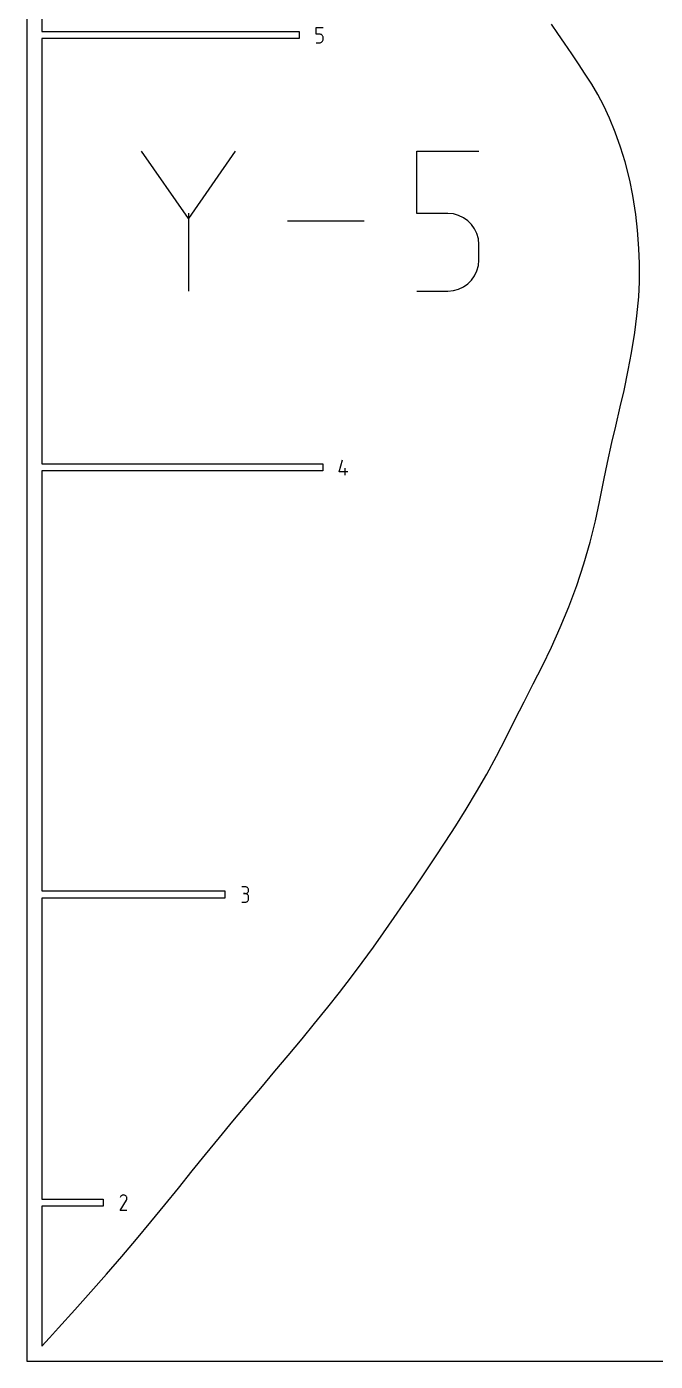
# Model space of a CAD drawing. Extents: x 0 to 51.8, y 0 to 12.2.
# Drawn here: x 26.84 to 29.41, y 0.16 to 5.64 of the extents above; entities that cross this region are included whole.
import ezdxf

# ---------------------------------------------------------------- set-up
doc = ezdxf.new("R2010")
doc.units = 0
doc.header["$MEASUREMENT"] = 0
for name, color, linetype in [('annotation', 7, 'Continuous'), ('boundary', 7, 'Continuous'), ('frame', 7, 'Continuous')]:
    doc.layers.add(name, color=color, linetype=linetype)

msp = doc.modelspace()

# ---------------------------------------------------------------- linework, layer by layer
at = {"layer": 'annotation', "color": 1}
for p, q in [((28.0228, 5.6044), (28.0228, 5.6324)), ((28.0228, 5.6324), (28.0508, 5.6324)), ((28.0368, 5.6044), (28.0228, 5.6044)), ((28.0393, 5.6041), (28.0368, 5.6044)), ((28.0417, 5.6035), (28.0393, 5.6041)), ((28.0438, 5.6025), (28.0417, 5.6035)), ((28.0458, 5.6011), (28.0438, 5.6025)), ((28.0475, 5.5994), (28.0458, 5.6011)), ((28.0489, 5.5975), (28.0475, 5.5994)), ((28.0499, 5.5953), (28.0489, 5.5975)), ((28.0506, 5.5929), (28.0499, 5.5953)), ((28.0499, 5.5785), (28.0506, 5.5809)), ((28.0508, 5.5904), (28.0506, 5.5929)), ((28.0506, 5.5809), (28.0508, 5.5834)), ((28.0508, 5.5834), (28.0508, 5.5904)), ((28.0508, 5.5904), (28.0508, 5.5904)), ((28.0228, 5.5694), (28.0368, 5.5694)), ((28.0368, 5.5694), (28.0393, 5.5696)), ((28.0368, 5.5694), (28.0368, 5.5694)), ((28.0393, 5.5696), (28.0417, 5.5703)), ((28.0417, 5.5703), (28.0438, 5.5713)), ((28.0438, 5.5713), (28.0458, 5.5727)), ((28.0458, 5.5727), (28.0475, 5.5744)), ((28.0475, 5.5744), (28.0489, 5.5763)), ((28.0489, 5.5763), (28.0499, 5.5785)), ((27.4983, 4.8483), (27.3067, 5.1254)), ((27.6899, 5.1254), (27.4983, 4.8483)), ((28.4348, 4.8696), (28.4348, 5.1253)), ((28.4348, 5.1253), (28.6899, 5.1253)), ((27.4983, 4.8706), (27.4983, 4.5509)), ((28.5623, 4.8696), (28.4348, 4.8696)), ((28.5852, 4.8675), (28.5623, 4.8696)), ((28.2194, 4.8381), (27.9053, 4.8381)), ((28.6068, 4.8616), (28.5852, 4.8675)), ((28.6267, 4.8522), (28.6068, 4.8616)), ((28.6445, 4.8396), (28.6267, 4.8522)), ((28.6599, 4.8243), (28.6445, 4.8396)), ((28.6724, 4.8065), (28.6599, 4.8243)), ((28.6819, 4.7867), (28.6724, 4.8065)), ((28.6878, 4.7651), (28.6819, 4.7867)), ((28.6899, 4.7422), (28.6878, 4.7651)), ((28.6899, 4.6786), (28.6899, 4.7422)), ((28.6899, 4.7422), (28.6899, 4.7422)), ((28.6819, 4.6341), (28.6878, 4.6557)), ((28.6878, 4.6557), (28.6899, 4.6786)), ((28.6445, 4.581), (28.6598, 4.5964)), ((28.6598, 4.5964), (28.6724, 4.6142)), ((28.6724, 4.6142), (28.6819, 4.6341)), ((28.4348, 4.5509), (28.5623, 4.5509)), ((28.5623, 4.5509), (28.5852, 4.553)), ((28.5623, 4.5509), (28.5623, 4.5509)), ((28.5852, 4.553), (28.6068, 4.5589)), ((28.6068, 4.5589), (28.6267, 4.5684)), ((28.6267, 4.5684), (28.6445, 4.581)), ((28.1168, 3.8109), (28.1308, 3.8599)), ((28.1518, 3.8109), (28.1168, 3.8109)), ((28.1413, 3.7969), (28.1413, 3.8249)), ((27.7316, 2.109), (27.7176, 2.109)), ((27.7316, 2.081), (27.7246, 2.081)), ((27.7246, 2.081), (27.7316, 2.081)), ((27.7341, 2.1087), (27.7316, 2.109)), ((27.7316, 2.081), (27.7341, 2.0812)), ((27.7341, 2.0807), (27.7316, 2.081)), ((27.7316, 2.081), (27.7316, 2.081)), ((27.7365, 2.1081), (27.7341, 2.1087)), ((27.7341, 2.0812), (27.7365, 2.0818)), ((27.7365, 2.0801), (27.7341, 2.0807)), ((27.7387, 2.107), (27.7365, 2.1081)), ((27.7365, 2.0818), (27.7387, 2.0829)), ((27.7387, 2.079), (27.7365, 2.0801)), ((27.7406, 2.1057), (27.7387, 2.107)), ((27.7387, 2.0829), (27.7406, 2.0843)), ((27.7423, 2.104), (27.7406, 2.1057)), ((27.7406, 2.0843), (27.7423, 2.0859)), ((27.7437, 2.102), (27.7423, 2.104)), ((27.7423, 2.0859), (27.7437, 2.0879)), ((27.7447, 2.0998), (27.7437, 2.102)), ((27.7437, 2.0879), (27.7447, 2.0901)), ((27.7454, 2.0975), (27.7447, 2.0998)), ((27.7447, 2.0901), (27.7454, 2.0925)), ((27.7456, 2.095), (27.7454, 2.0975)), ((27.7454, 2.0925), (27.7456, 2.095)), ((27.7456, 2.095), (27.7456, 2.095)), ((27.7176, 2.046), (27.7316, 2.046)), ((27.7316, 2.046), (27.7341, 2.0462)), ((27.7316, 2.046), (27.7316, 2.046)), ((27.7341, 2.0462), (27.7365, 2.0469)), ((27.7365, 2.0469), (27.7387, 2.0479)), ((27.7406, 2.0777), (27.7387, 2.079)), ((27.7387, 2.0479), (27.7406, 2.0493)), ((27.7423, 2.076), (27.7406, 2.0777)), ((27.7406, 2.0493), (27.7423, 2.051)), ((27.7437, 2.074), (27.7423, 2.076)), ((27.7423, 2.051), (27.7437, 2.0529)), ((27.7447, 2.0718), (27.7437, 2.074)), ((27.7437, 2.0529), (27.7447, 2.0551)), ((27.7454, 2.0695), (27.7447, 2.0718)), ((27.7447, 2.0551), (27.7454, 2.0575)), ((27.7456, 2.067), (27.7454, 2.0695)), ((27.7454, 2.0575), (27.7456, 2.06)), ((27.7456, 2.06), (27.7456, 2.067)), ((27.7456, 2.067), (27.7456, 2.067)), ((27.2182, 0.7826), (27.2441, 0.8243)), ((27.2201, 0.8386), (27.2183, 0.8351)), ((27.2216, 0.8407), (27.2201, 0.8386)), ((27.2233, 0.8424), (27.2216, 0.8407)), ((27.2253, 0.8438), (27.2233, 0.8424)), ((27.2275, 0.8448), (27.2253, 0.8438)), ((27.2298, 0.8454), (27.2275, 0.8448)), ((27.2322, 0.8456), (27.2298, 0.8454)), ((27.2346, 0.8455), (27.2322, 0.8456)), ((27.237, 0.8448), (27.2346, 0.8455)), ((27.2393, 0.8438), (27.237, 0.8448)), ((27.2413, 0.8423), (27.2393, 0.8438)), ((27.2393, 0.8438), (27.2393, 0.8438)), ((27.243, 0.8406), (27.2413, 0.8423)), ((27.2444, 0.8386), (27.243, 0.8406)), ((27.2441, 0.8243), (27.2441, 0.8243)), ((27.2441, 0.8243), (27.2441, 0.8243)), ((27.2441, 0.8243), (27.2442, 0.8243)), ((27.2442, 0.8244), (27.2443, 0.8245)), ((27.2442, 0.8243), (27.2442, 0.8244)), ((27.2442, 0.8244), (27.2442, 0.8244)), ((27.2442, 0.8244), (27.2442, 0.8244)), ((27.2443, 0.8245), (27.2443, 0.8246)), ((27.2443, 0.8246), (27.2444, 0.8246)), ((27.2443, 0.8245), (27.2443, 0.8245)), ((27.2454, 0.8364), (27.2444, 0.8386)), ((27.2444, 0.8246), (27.2454, 0.8269)), ((27.2444, 0.8246), (27.2444, 0.8246)), ((27.246, 0.8341), (27.2454, 0.8364)), ((27.2454, 0.8269), (27.246, 0.8293)), ((27.2462, 0.8317), (27.246, 0.8341)), ((27.246, 0.8293), (27.2462, 0.8317)), ((27.2462, 0.7826), (27.2182, 0.7826))]:
    msp.add_line(p, q, dxfattribs=at)
at = {"layer": 'boundary', "color": 5}
for p, q in [((26.8978, 6.5453), (26.8978, 5.6156)), ((29.0137, 5.6075), (28.9876, 5.6457)), ((26.8978, 5.6156), (27.953, 5.6156)), ((27.953, 5.5862), (26.8978, 5.5862)), ((26.8978, 5.5862), (26.8978, 3.8431)), ((27.953, 5.6156), (27.953, 5.5862)), ((29.041, 5.5678), (29.0137, 5.6075)), ((29.0708, 5.5244), (29.041, 5.5678)), ((29.0988, 5.4829), (29.0708, 5.5244)), ((29.1263, 5.4412), (29.0988, 5.4829)), ((29.1526, 5.3997), (29.1263, 5.4412)), ((29.1779, 5.3566), (29.1526, 5.3997)), ((29.2024, 5.3105), (29.1779, 5.3566)), ((29.2262, 5.2596), (29.2024, 5.3105)), ((29.2495, 5.2026), (29.2262, 5.2596)), ((29.2714, 5.1406), (29.2495, 5.2026)), ((29.2899, 5.0807), (29.2714, 5.1406)), ((29.3086, 5.0063), (29.2899, 5.0807)), ((29.3215, 4.9427), (29.3086, 5.0063)), ((29.3331, 4.8656), (29.3215, 4.9427)), ((29.3403, 4.8015), (29.3331, 4.8656)), ((29.3458, 4.7254), (29.3403, 4.8015)), ((29.3483, 4.6638), (29.3458, 4.7254)), ((29.348, 4.5897), (29.3483, 4.6638)), ((29.3453, 4.5275), (29.348, 4.5897)), ((29.3382, 4.4495), (29.3453, 4.5275)), ((29.3295, 4.3817), (29.3382, 4.4495)), ((29.3158, 4.2975), (29.3295, 4.3817)), ((29.3026, 4.2271), (29.3158, 4.2975)), ((29.2851, 4.1438), (29.3026, 4.2271)), ((29.2698, 4.0764), (29.2851, 4.1438)), ((29.251, 3.9971), (29.2698, 4.0764)), ((29.2353, 3.93), (29.251, 3.9971)), ((29.2172, 3.8482), (29.2353, 3.93)), ((26.8978, 3.8431), (28.0505, 3.8431)), ((28.0505, 3.8431), (28.0505, 3.8137)), ((29.2027, 3.7759), (29.2172, 3.8482)), ((28.0505, 3.8137), (26.8978, 3.8137)), ((26.8978, 3.8137), (26.8978, 2.0922)), ((29.1849, 3.6874), (29.2027, 3.7759)), ((29.1682, 3.6095), (29.1849, 3.6874)), ((29.1469, 3.5225), (29.1682, 3.6095)), ((29.121, 3.4334), (29.1469, 3.5225)), ((29.0913, 3.3441), (29.121, 3.4334)), ((29.0587, 3.2562), (29.0913, 3.3441)), ((29.0239, 3.1715), (29.0587, 3.2562)), ((28.9878, 3.0917), (29.0239, 3.1715)), ((28.9507, 3.0155), (28.9878, 3.0917)), ((28.9131, 2.9413), (28.9507, 3.0155)), ((28.8754, 2.8677), (28.9131, 2.9413)), ((28.838, 2.7933), (28.8754, 2.8677)), ((28.8004, 2.7185), (28.838, 2.7933)), ((28.7619, 2.6441), (28.8004, 2.7185)), ((28.7222, 2.5705), (28.7619, 2.6441)), ((28.6807, 2.4983), (28.7222, 2.5705)), ((28.6379, 2.4278), (28.6807, 2.4983)), ((28.5947, 2.3591), (28.6379, 2.4278)), ((28.5515, 2.2925), (28.5947, 2.3591)), ((28.5091, 2.228), (28.5515, 2.2925)), ((28.4652, 2.1623), (28.5091, 2.228)), ((28.4257, 2.1038), (28.4652, 2.1623)), ((26.8978, 2.0922), (27.6478, 2.0922)), ((27.6478, 2.0922), (27.6478, 2.0628)), ((28.3825, 2.0403), (28.4257, 2.1038)), ((27.6478, 2.0628), (26.8978, 2.0628)), ((26.8978, 2.0628), (26.8978, 0.8288)), ((28.3429, 1.9827), (28.3825, 2.0403)), ((28.2991, 1.9199), (28.3429, 1.9827)), ((28.2581, 1.8622), (28.2991, 1.9199)), ((28.2119, 1.7989), (28.2581, 1.8622)), ((28.1677, 1.7402), (28.2119, 1.7989)), ((28.1177, 1.6757), (28.1677, 1.7402)), ((28.0699, 1.6153), (28.1177, 1.6757)), ((28.0162, 1.549), (28.0699, 1.6153)), ((27.9647, 1.4863), (28.0162, 1.549)), ((27.9078, 1.418), (27.9647, 1.4863)), ((27.8535, 1.3533), (27.9078, 1.418)), ((27.795, 1.284), (27.8535, 1.3533)), ((27.7396, 1.2183), (27.795, 1.284)), ((27.6809, 1.1485), (27.7396, 1.2183)), ((27.6255, 1.0819), (27.6809, 1.1485)), ((27.568, 1.0118), (27.6255, 1.0819)), ((27.5137, 0.9445), (27.568, 1.0118)), ((27.4573, 0.8742), (27.5137, 0.9445)), ((26.8978, 0.8288), (27.1484, 0.8288)), ((27.1484, 0.8288), (27.1484, 0.7994)), ((27.4024, 0.8058), (27.4573, 0.8742)), ((27.1484, 0.7994), (26.8978, 0.7994)), ((26.8978, 0.7994), (26.8978, 0.2263)), ((27.3446, 0.7349), (27.4024, 0.8058)), ((27.2857, 0.6644), (27.3446, 0.7349)), ((27.2251, 0.5933), (27.2857, 0.6644)), ((27.1626, 0.5215), (27.2251, 0.5933)), ((27.0984, 0.4488), (27.1626, 0.5215)), ((27.0324, 0.3753), (27.0984, 0.4488)), ((26.9652, 0.3008), (27.0324, 0.3753)), ((26.9286, 0.2603), (26.9652, 0.3008)), ((26.8978, 0.2263), (26.9286, 0.2603))]:
    msp.add_line(p, q, dxfattribs=at)
at = {"layer": 'frame', "color": 5}
for p, q in [((26.8353, 12.1638), (26.8353, 0.1638)), ((26.8353, 0.1638), (38.8353, 0.1638))]:
    msp.add_line(p, q, dxfattribs=at)

doc.saveas('drawing.dxf')
